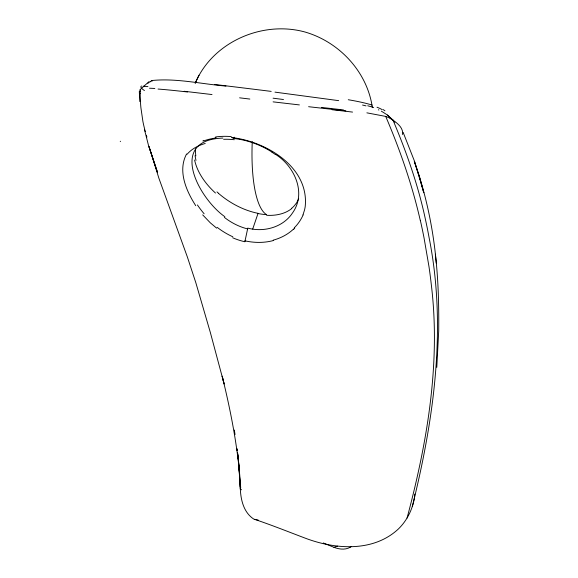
<?xml version="1.0" encoding="UTF-8"?>
<svg xmlns="http://www.w3.org/2000/svg" width="578" height="578" viewBox="0 0 578 578"><rect width="100%" height="100%" fill="white"/><g stroke="black" fill="none" stroke-linecap="round" stroke-linejoin="round"><path stroke-width="0.87" d="M140.23 93.376L140.281 89.503L148.864 81.751M414.773 494.053L414.708 495.476M240.275 483.316C239.978 496.162 242.233 511.501 253.713 519.044C271.053 524.831 288.039 531.666 305.141 538.125C335.067 549.526 373.424 552.423 398.524 528.848C407.353 520.214 413.068 508.394 414.657 496.177M436.78 367.377L438.702 331.165C438.948 305.473 438.384 279.738 435.342 254.197M244.884 241.662L247.781 228.108C263.857 232.508 282.931 227.364 292.417 213.101C306.817 193.175 294.549 166.32 275.663 154.449M412.302 506.538C434.027 418.826 446.953 326.845 429.006 237.19A915.371 604.444 19 0 0 425.553 219.98C418.32 185.625 406.623 152.419 392.997 120.13L392.758 119.942M407.064 518.061C427.272 442.105 440.884 362.905 431.253 284.217A999.08 660.105 18.9 0 0 428.97 266.537L424.079 238.114A1064.062 702.415 19 0 0 420.314 220.283M234.307 137.196L233.909 138.366L231.634 137.521C265.902 141.379 309.201 166.84 305.22 206.425A62.323 50.048 17.8 0 1 304.505 210.103L302.973 214.908M252.694 229.09L258.055 213.333A60.878 39.188 35.4 0 1 218.513 193.363M298.681 198.81L296.666 202.77L294.469 205.595A56.059 34.557 31.6 0 1 291.579 208.304M195.321 82.972C212.82 41.854 262.419 20.338 304.909 31.985C339.207 41.847 367.232 71.737 372.326 107.378M139.825 90.334L140.273 89.503M195.169 83.283L198.976 75.227M186.586 153.958C177.497 170.922 186.239 190.899 195.754 205.696M294.737 228.166L293.74 229.22M351.149 546.521L350.543 547.005M350.449 547.077C345.521 550.177 339.12 549.331 333.947 547.315L323.283 542.966M202.827 140.967L203.543 140.692M333.947 547.315L337.53 546.145M151.255 80.58C176.153 77.914 201.173 84.012 225.962 86.079M139.594 91.432L140.136 91.403M215.146 137.81L216.121 137.687M222.913 138.077C166.991 139.883 198.984 198.731 224.842 216.707M149.5 88.21L154.825 88.463M184.201 91.273L212.018 94.554M321.382 107.414L343.476 109.928M299.382 104.914L273.098 101.865M239.603 97.827L249.841 99.062M274.984 92.133L338.686 100.651M366.871 112.84L385.829 116.438L390.085 118.201M254.804 519.449L258.164 520.041M362.543 105.044L366.047 105.882M378.352 109.777L378.886 110.001M381.343 111.142L387.296 114.921L394.817 122.196M241.51 489.783L240.275 489.039L239.126 468.744M391.104 118.721L392.44 119.697M392.997 120.13C397.288 123.244 402.346 127.059 402.729 132.839M216.634 228.144L210.32 222.833L202.697 214.886M218.571 193.312L216.96 191.882M387.455 115.044L393.185 120.282M385.707 116.409C400.063 149.998 412.121 184.635 420.242 220.283M403.169 132.463L414.672 161.667L423.79 192.741L419.368 176.5L414.289 161.37L419.426 176.658M157.382 172.006L148.467 145.295L144.5 129.689M157.382 171.977L149.008 146.624L158.936 178.364L187.402 257.087L195.819 282.671L210.349 332.509L224.141 384.009L222.183 376.141C231.186 412.902 238.425 450.204 240.701 488.042M146.35 135.238L146.906 137.08M419.368 176.5C428.06 204.641 433.702 233.693 436.282 263.033M144.962 130.325L145.295 131.553M144.803 129.71L143.893 126.033A240.665 158.964 18.9 0 1 142.903 121.445L140.909 107.768A305.704 201.96 18.9 0 1 140.208 93.369M234.314 430.01L235.036 434.555M237.023 449.005L237.255 450.768M237.486 452.531L238.403 459.589L237.493 452.466M237.045 448.896L237.269 450.681M237.609 453.499L238.403 460.76M238.49 461.649L238.981 466.973M239.588 474.935L238.533 461.295L240.21 486.77M139.298 91.447L139.84 101.634M390.071 118.172A11.018 0.441 35.9 0 1 389.948 118.1M390.728 118.721A46.695 4.79 56.9 0 1 391.357 119.14M383.026 109.553A158.596 29.796 -3.2 0 1 384.948 110.788M377.015 107.226A118.548 19.912 0 0 1 382.094 109.596M367.716 105.788A98.361 14.349 2.6 0 1 373.677 107.53M348.274 99.734A88.326 11.322 4 0 1 372.088 105.066M214.72 84.475A166.861 1.553 7.2 0 1 271.19 91.389M150.201 81.549A134.002 16.408 16.4 0 1 152.368 80.942M147.954 83.398A121.402 15.006 16.9 0 1 150.576 81.679M402.685 133.308A152.462 30.901 -0.4 0 1 402.433 134.501M273.423 240.535A66.737 54.722 42.5 0 1 244.913 240.831M244.884 241.749A66.643 56.825 50.2 0 1 232.703 237.782M247.724 228.946A58.812 49.657 51.8 0 1 224.401 217.393M223.643 139.305A58.783 34.203 21.6 0 1 234.336 139.724M233.96 138.539A58.66 37.375 24.7 0 1 272.057 152.122M215.594 136.972A63.58 38.047 23.7 0 1 231.287 136.589M144.464 90.536A131.155 10.917 15.1 0 1 141.487 85.992M158.061 89.048A127.543 5.859 8.7 0 1 187.525 91.981M143.041 86.201A169.448 2.839 6.3 0 1 147.932 86.613M283.495 99.524A171.933 3.258 7.3 0 1 273.083 98.181M345.832 110.832A113.671 1.561 6.6 0 1 308.601 106.706M332.083 109.733A92.531 3.056 5.5 0 1 352.558 112.089M303.11 214.965A64.736 51.854 23.5 0 1 294.289 227.819M293.552 229.054A65.061 52.475 34.4 0 1 273.213 240.159M203.767 140.895A69.216 39.622 21.9 0 1 215.363 138.091M187.12 154.254A72.445 42.339 23.4 0 1 205.233 143.467M204.128 213.781A67.987 45.091 47.6 0 1 197.416 204.952M232.818 236.792A68.984 56.94 48 0 1 217.162 227.335M120.26 141.624A85.32 0.672 -67.9 0 1 120.426 141.227M266.342 214.626A60.358 38.712 35.2 0 1 258.099 213.535M215.486 193.045A55.813 34.839 35.6 0 1 194.613 160.041M196.007 160.352A52.764 29.933 38.5 0 1 195.089 155.619M195.826 155.887A54.281 30.677 38.8 0 1 195.61 148.857M291.789 208.492A58.277 37.006 34.7 0 1 266.617 215.298M266.277 214.445A93.824 26.256 -83.7 0 1 252.254 141.581M271.963 152.224A57.497 37.36 24.6 0 1 275.475 154.608M390.475 118.468A11.495 0.636 38.3 0 0 390.511 118.461"/></g></svg>
